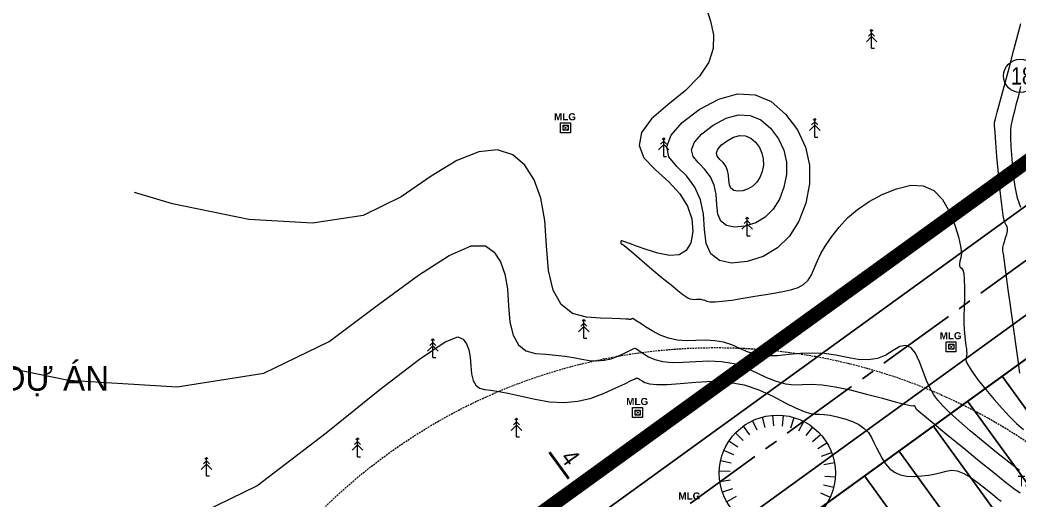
# Model space of a CAD drawing. Extents: x 22709 to 568895, y -41029 to 1932533.
# Drawn here: x 560573.4 to 560714.5, y 1931036 to 1931103.8 of the extents above; entities that cross this region are included whole.
import ezdxf
from ezdxf.enums import TextEntityAlignment as Align

# ---------------------------------------------------------------- set-up
doc = ezdxf.new("R2010")
doc.units = ezdxf.units.MI
doc.header["$MEASUREMENT"] = 0
for name, pattern in [('BORDER2', [0.875, 0.25, -0.125, 0.25, -0.125, 0, -0.125]), ('CENTER2', [1.125, 0.75, -0.125, 0.125, -0.125]), ('DASHED2', [0.375, 0.25, -0.125])]:
    doc.linetypes.add(name, pattern=pattern)
doc.layers.get('0').update_dxf_attribs({"color": 8, "linetype": 'CONTINUOUS'})
for name, color, linetype in [('1-RANH GIOI QH DX', 8, 'BORDER2'), ('1-toado', 8, 'CONTINUOUS'), ('DIA VAT.MOI', 8, 'CONTINUOUS'), ('DM CON', 8, 'CONTINUOUS'), ('ho', 8, 'CONTINUOUS'), ('ho bom', 8, 'CONTINUOUS'), ('MATCAT', 8, 'CONTINUOUS'), ('moc lg .th', 8, 'CONTINUOUS'), ('PHI LAO', 8, 'CONTINUOUS')]:
    doc.layers.add(name, color=color, linetype=linetype)
for name, color, linetype, lineweight in [('10-TIM', 8, 'CENTER2', 35), ('13-PLO', 8, 'CONTINUOUS', 35), ('4-LE TRONG', 8, 'CONTINUOUS', 40), ('7-LE NGOAI', 8, 'CONTINUOUS', 35), ('7-TEXT', 8, 'CONTINUOUS', 0), ('D-S-DÂY ĐIỆN 1.5', 200, 'DASHED2', 40)]:
    doc.layers.add(name, color=color, linetype=linetype, lineweight=lineweight)
doc.styles.add('K1', font='VHARIALN.TTF', dxfattribs={"height": 250})
doc.styles.add('nha', font='VHARIALB.TTF', dxfattribs={"height": 1})
doc.styles.add('STYLE1', font='VHBLACK.TTF')
doc.styles.add('VNARIAL', font='VHARIALN.TTF')

# ---------------------------------------------------------------- blocks, each defined once
blk = doc.blocks.new('t')
at = {"layer": 'ho bom', "color": 250}
blk.add_line((0, 1.51), (0, 0), dxfattribs=at)
blk = doc.blocks.new('PL')
at = {"layer": 'PHI LAO', "color": 250, "linetype": 'Continuous'}
blk.add_line((569625.73, 1929989.67), (569626.15, 1929989.67), dxfattribs=at)
for points in [[(569625.51, 1929992.08), (569625.73, 1929992.3)], [(569625.95, 1929992.08), (569625.73, 1929992.3)], [(569625.73, 1929989.67), (569625.73, 1929992.3)], [(569624.98, 1929990.58), (569625.73, 1929991.33)], [(569625.3, 1929991.39), (569625.73, 1929991.81)], [(569626.15, 1929991.39), (569625.73, 1929991.81)], [(569626.48, 1929990.58), (569625.73, 1929991.33)]]:
    blk.add_lwpolyline(points, dxfattribs=at)
blk = doc.blocks.new('tmb')
at = {"layer": '1-RANH GIOI QH DX', "linetype": 'DASHED2', "ltscale": 30, "const_width": 2}
blk.add_lwpolyline([(568411.678, 1930949.543), (568385.601, 1930982.494), (568352.821, 1931025.773), (568320.86, 1931069.918), (568234.454, 1931189.276), (567924.026, 1930964.64), (568247.697, 1930518.199), (568559.192, 1930762.669), (568544.947, 1930780.727), (568483.932, 1930858.072), (568469.374, 1930876.529)], close=True, dxfattribs=at)
at = {"layer": '1-toado'}
blk.add_circle((568070.406, 1931083.359), 2.357, dxfattribs=at)
at = {"layer": '10-TIM', "ltscale": 15, "extrusion": (-0.041472, 0.057309, 0.997495)}
blk.add_line((568265.331, 1931197.787), (567900.788, 1930933.94), dxfattribs=at)
at = {"layer": '13-PLO', "flags": 128}
for points in [[(568067.845, 1931040.965), (568079.572, 1931024.764)], [(568062.985, 1931037.447), (568074.712, 1931021.246)], [(568058.124, 1931033.929), (568069.851, 1931017.728)], [(568053.264, 1931030.411), (568064.991, 1931014.21)], [(568048.403, 1931026.893), (568060.13, 1931010.692)]]:
    blk.add_lwpolyline(points, dxfattribs=at)
at = {"layer": '4-LE TRONG', "extrusion": (-0.041472, 0.057309, 0.997495)}
for p, q in [((568230.379, 1931186.378), (567894.192, 1930943.054)), ((568084.28, 1931052.86), (567954.241, 1930958.741))]:
    blk.add_line(p, q, dxfattribs=at)
at = {"layer": '7-LE NGOAI', "ltscale": 0.5, "extrusion": (-0.041472, 0.057309, 0.997495)}
for p, q in [((568235.741, 1931184.086), (567897.123, 1930939.003)), ((568081.375, 1931056.93), (567949.692, 1930961.621))]:
    blk.add_line(p, q, dxfattribs=at)
at = {"layer": 'DIA VAT.MOI', "linetype": 'Continuous'}
for p, q in [((568005.494, 1931076.731), (568006.894, 1931076.731)), ((568005.494, 1931075.331), (568005.494, 1931076.731)), ((568006.894, 1931076.731), (568006.894, 1931075.331)), ((568006.894, 1931075.331), (568005.494, 1931075.331)), ((568005.868, 1931075.68), (568005.868, 1931076.38)), ((568005.868, 1931076.38), (568006.568, 1931076.38)), ((568006.568, 1931075.68), (568005.868, 1931075.68)), ((568006.568, 1931076.38), (568006.568, 1931075.68)), ((568059.94, 1931045.811), (568061.34, 1931045.811)), ((568059.94, 1931044.411), (568059.94, 1931045.811)), ((568061.34, 1931045.811), (568061.34, 1931044.411)), ((568061.34, 1931044.411), (568059.94, 1931044.411)), ((568060.314, 1931044.76), (568060.314, 1931045.46)), ((568060.314, 1931045.46), (568061.014, 1931045.46)), ((568061.014, 1931044.76), (568060.314, 1931044.76)), ((568061.014, 1931045.46), (568061.014, 1931044.76))]:
    blk.add_line(p, q, dxfattribs=at)
at = {"layer": 'DIA VAT.MOI', "linetype": 'ByBlock'}
for p, q in [((568005.868, 1931075.68), (568006.568, 1931076.38)), ((568005.868, 1931076.38), (568006.568, 1931075.68)), ((568060.314, 1931044.76), (568061.014, 1931045.46)), ((568060.314, 1931045.46), (568061.014, 1931044.76))]:
    blk.add_line(p, q, dxfattribs=at)
at = {"layer": 'DM CON'}
for points, elevation in [([(568026.079, 1931093.013), (568026.676, 1931091.077), (568027.083, 1931089.16), (568027.077, 1931087.239), (568026.434, 1931085.293), (568025.12, 1931083.318), (568023.151, 1931081.314), (568020.649, 1931079.29), (568018.339, 1931077.293), (568016.946, 1931075.37), (568016.591, 1931073.529), (568017.275, 1931071.769), (568018.893, 1931070.082), (568020.802, 1931068.412), (568022.357, 1931066.705), (568023.45, 1931064.952), (568024.061, 1931063.159), (568024.198, 1931061.364), (568023.913, 1931059.798), (568023.259, 1931058.691), (568022.247, 1931058.082), (568020.886, 1931057.97), (568019.23, 1931058.311), (568017.577, 1931058.845), (568016.227, 1931059.312), (568015.23, 1931059.668), (568014.591, 1931059.906), (568014.287, 1931060.03), (568014.174, 1931060.078), (568014.108, 1931060.082), (568014.063, 1931060.051), (568014.036, 1931059.986), (568014.026, 1931059.891), (568014.029, 1931059.79), (568014.042, 1931059.707), (568014.066, 1931059.647), (568014.099, 1931059.61), (568014.14, 1931059.595), (568014.182, 1931059.591), (568014.215, 1931059.59), (568014.24, 1931059.588), (568014.261, 1931059.583), (568014.301, 1931059.554), (568014.503, 1931059.385), (568015.006, 1931058.96), (568015.835, 1931058.26), (568016.987, 1931057.288), (568018.417, 1931056.081), (568019.874, 1931054.857), (568021.105, 1931053.833), (568022.066, 1931053.046), (568022.755, 1931052.5), (568023.189, 1931052.182), (568023.49, 1931052.008), (568023.777, 1931051.894), (568024.071, 1931051.826), (568024.375, 1931051.8), (568024.689, 1931051.81), (568025, 1931051.823), (568025.3, 1931051.806), (568025.587, 1931051.754), (568025.864, 1931051.668), (568026.155, 1931051.555), (568026.595, 1931051.469), (568027.318, 1931051.461), (568028.348, 1931051.539), (568029.682, 1931051.705), (568031.286, 1931051.95), (568032.961, 1931052.228), (568034.509, 1931052.494), (568035.894, 1931052.74), (568037.111, 1931052.967), (568038.162, 1931053.188), (568039.061, 1931053.477), (568039.823, 1931053.909), (568040.449, 1931054.498), (568040.945, 1931055.244), (568041.332, 1931056.143), (568041.731, 1931057.159), (568042.266, 1931058.258), (568042.958, 1931059.435), (568043.811, 1931060.686), (568044.829, 1931061.998), (568046.037, 1931063.295), (568047.455, 1931064.5), (568049.089, 1931065.599), (568050.931, 1931066.584), (568052.949, 1931067.42), (568054.941, 1931067.902), (568056.705, 1931067.829), (568058.209, 1931067.167), (568059.445, 1931065.921), (568060.419, 1931064.156), (568061.155, 1931062.261), (568061.677, 1931060.622), (568061.992, 1931059.304), (568062.103, 1931058.317), (568062.032, 1931057.644), (568061.901, 1931057.181), (568061.831, 1931056.825), (568061.843, 1931056.555), (568061.939, 1931056.365), (568062.109, 1931056.226), (568062.294, 1931055.974), (568062.433, 1931055.447), (568062.517, 1931054.617), (568062.545, 1931053.487), (568062.521, 1931052.093), (568062.481, 1931050.66), (568062.457, 1931049.412), (568062.456, 1931048.386), (568062.478, 1931047.587), (568062.522, 1931046.999), (568062.578, 1931046.532), (568062.636, 1931046.095), (568062.694, 1931045.671), (568062.751, 1931045.258), (568062.806, 1931044.859), (568062.844, 1931044.485), (568062.854, 1931044.15), (568062.834, 1931043.853), (568062.787, 1931043.593), (568062.733, 1931043.347), (568062.797, 1931042.988), (568063.101, 1931042.39), (568063.666, 1931041.53), (568064.491, 1931040.412), (568065.553, 1931039.063), (568066.715, 1931037.66), (568067.839, 1931036.378), (568068.902, 1931035.246), (568069.903, 1931034.267), (568070.857, 1931033.425)], 5.5), ([(568070.36, 1931041.38), (568070.103, 1931043.191), (568069.816, 1931045.195), (568069.532, 1931047.222), (568069.253, 1931049.243), (568068.983, 1931051.249), (568068.724, 1931053.213), (568068.489, 1931054.987), (568068.293, 1931056.424), (568068.138, 1931057.5), (568068.024, 1931058.216), (568067.953, 1931058.603), (568067.93, 1931058.85), (568067.959, 1931059.144), (568068.04, 1931059.519), (568068.173, 1931059.976), (568068.348, 1931060.504), (568068.509, 1931061.027), (568068.6, 1931061.469), (568068.612, 1931061.817), (568068.544, 1931062.077), (568068.4, 1931062.295), (568068.211, 1931062.735), (568068.006, 1931063.664), (568067.79, 1931065.125), (568067.565, 1931067.113), (568067.336, 1931069.55), (568067.127, 1931071.984), (568066.964, 1931073.962), (568066.851, 1931075.41), (568066.79, 1931076.327), (568066.79, 1931076.792), (568066.894, 1931077.273), (568067.149, 1931078.238), (568067.561, 1931079.765), (568068.127, 1931081.855), (568068.825, 1931084.429), (568069.524, 1931087.02), (568070.093, 1931089.159), (568070.508, 1931090.768)], 6), ([(568070.481, 1931064.768), (568070.025, 1931066.07), (568069.674, 1931067.727), (568069.426, 1931069.688), (568069.259, 1931071.654), (568069.15, 1931073.326), (568069.096, 1931074.653), (568069.097, 1931075.634), (568069.152, 1931076.304), (568069.26, 1931076.878), (568069.421, 1931077.574), (568069.634, 1931078.428), (568069.898, 1931079.443), (568070.207, 1931080.609), (568070.516, 1931081.847)], 6.5), ([(568070.29, 1931027.649), (568068.778, 1931028.812), (568067.06, 1931030.178), (568065.172, 1931031.717), (568063.331, 1931033.257), (568061.749, 1931034.626), (568060.464, 1931035.795), (568059.478, 1931036.762), (568058.771, 1931037.555), (568058.22, 1931038.332), (568057.701, 1931039.251), (568057.193, 1931040.338), (568056.691, 1931041.59), (568056.186, 1931042.961), (568055.636, 1931044.179), (568054.997, 1931044.972), (568054.26, 1931045.297), (568053.425, 1931045.153), (568052.489, 1931044.592), (568051.44, 1931043.925), (568050.265, 1931043.459), (568048.962, 1931043.247), (568047.533, 1931043.294), (568045.986, 1931043.57), (568044.368, 1931043.907), (568042.728, 1931044.133), (568041.074, 1931044.219), (568039.41, 1931044.164), (568037.745, 1931043.991), (568036.134, 1931043.835), (568034.632, 1931043.832), (568033.248, 1931044.003), (568031.981, 1931044.349), (568030.819, 1931044.847), (568029.687, 1931045.355), (568028.507, 1931045.734), (568027.269, 1931045.959), (568025.97, 1931046.032), (568024.62, 1931045.974), (568023.27, 1931045.926), (568021.971, 1931046.026), (568020.732, 1931046.297), (568019.557, 1931046.741), (568018.456, 1931047.333), (568017.495, 1931047.942), (568016.737, 1931048.436), (568016.192, 1931048.79), (568015.86, 1931049.004), (568015.725, 1931049.086), (568015.691, 1931049.094), (568015.664, 1931049.083), (568015.626, 1931049.065), (568015.576, 1931049.041), (568015.513, 1931049.012), (568015.443, 1931048.985), (568015.369, 1931048.968), (568015.292, 1931048.961), (568015.206, 1931048.966), (568015.081, 1931048.98), (568014.732, 1931049.005), (568013.976, 1931049.038), (568012.784, 1931049.083), (568011.162, 1931049.147), (568009.173, 1931049.287), (568007.197, 1931049.823), (568005.612, 1931051.078), (568004.48, 1931053.105), (568003.804, 1931055.895), (568003.522, 1931059.356), (568003.282, 1931062.933), (568002.727, 1931066.074), (568001.795, 1931068.682), (568000.477, 1931070.736), (567998.762, 1931072.2), (567996.61, 1931072.894), (567993.981, 1931072.634), (567990.865, 1931071.396), (567987.244, 1931069.206), (567983.02, 1931066.257), (567977.623, 1931063.664), (567970.486, 1931062.544), (567961.514, 1931063.085), (567950.715, 1931065.288), (567945.342, 1931066.877)], 4.5), ([(567917.557, 1931044.168), (567936.019, 1931040.395), (567951.39, 1931039.47), (567963.617, 1931041.393), (567972.827, 1931045.865), (567979.828, 1931051.078), (567985.432, 1931055.224), (567989.78, 1931057.995), (567992.909, 1931059.351), (567994.89, 1931059.36), (567996.127, 1931058.464), (567997.022, 1931057.109), (567997.646, 1931055.373), (567998.017, 1931053.28), (567998.177, 1931050.894), (567998.365, 1931048.587), (567998.816, 1931046.727), (567999.571, 1931045.376), (568000.631, 1931044.538), (568001.97, 1931044.175), (568003.421, 1931044.051), (568004.817, 1931043.929), (568006.13, 1931043.769), (568007.356, 1931043.567), (568008.498, 1931043.336), (568009.582, 1931043.154), (568010.632, 1931043.101), (568011.654, 1931043.191), (568012.646, 1931043.422), (568013.597, 1931043.779), (568014.438, 1931044.164), (568015.104, 1931044.479), (568015.582, 1931044.707), (568015.876, 1931044.845), (568016.008, 1931044.892), (568016.12, 1931044.844), (568016.352, 1931044.698), (568016.729, 1931044.454), (568017.255, 1931044.114), (568017.938, 1931043.697), (568018.814, 1931043.302), (568019.918, 1931043.033), (568021.257, 1931042.905), (568022.827, 1931042.918), (568024.605, 1931043.044), (568026.458, 1931043.134), (568028.253, 1931043.036), (568029.967, 1931042.723), (568031.595, 1931042.198), (568033.138, 1931041.49), (568034.596, 1931040.776), (568035.969, 1931040.234), (568037.259, 1931039.892), (568038.471, 1931039.752), (568039.632, 1931039.787), (568040.9, 1931039.837), (568042.436, 1931039.74), (568044.263, 1931039.47), (568046.378, 1931039.026), (568048.723, 1931038.432), (568050.967, 1931037.824), (568052.775, 1931037.342), (568054.091, 1931037.008), (568054.912, 1931036.824), (568055.271, 1931036.778), (568055.376, 1931036.796), (568055.432, 1931036.801), (568055.475, 1931036.782), (568055.512, 1931036.737), (568055.543, 1931036.669), (568055.572, 1931036.591), (568055.6, 1931036.52), (568055.63, 1931036.457), (568055.669, 1931036.398), (568055.752, 1931036.311), (568056.094, 1931036.017), (568056.911, 1931035.335), (568058.236, 1931034.237), (568060.065, 1931032.727), (568062.333, 1931030.859), (568064.661, 1931028.953), (568066.668, 1931027.332), (568068.289, 1931026.05), (568069.518, 1931025.11), (568070.385, 1931024.482)], 4), ([(567949.611, 1931019.123), (567962.633, 1931025.473), (567972.412, 1931032.949), (567979.999, 1931039.052), (567985.58, 1931043.356), (567989.207, 1931045.809), (567991.018, 1931046.52), (567991.778, 1931046.193), (567992.25, 1931045.536), (567992.565, 1931044.672), (567992.752, 1931043.626), (567992.832, 1931042.433), (567992.926, 1931041.28), (567993.151, 1931040.349), (567993.53, 1931039.674), (567994.066, 1931039.254), (567994.767, 1931039.064), (567995.681, 1931038.954), (567996.851, 1931038.775), (567998.285, 1931038.499), (567999.981, 1931038.129), (568001.915, 1931037.691), (568003.957, 1931037.342), (568005.973, 1931037.24), (568007.94, 1931037.413), (568009.85, 1931037.859), (568011.68, 1931038.547), (568013.301, 1931039.288), (568014.582, 1931039.893), (568015.501, 1931040.33), (568016.061, 1931040.596), (568016.292, 1931040.697), (568016.38, 1931040.684), (568016.513, 1931040.606), (568016.722, 1931040.472), (568017.016, 1931040.286), (568017.42, 1931040.06), (568018.071, 1931039.864), (568019.104, 1931039.769), (568020.543, 1931039.785), (568022.383, 1931039.909), (568024.59, 1931040.114), (568026.946, 1931040.237), (568029.238, 1931040.112), (568031.427, 1931039.713), (568033.504, 1931039.042), (568035.457, 1931038.134), (568037.21, 1931037.203), (568038.69, 1931036.464), (568039.885, 1931035.953), (568040.798, 1931035.672), (568041.46, 1931035.6), (568042.05, 1931035.604), (568042.747, 1931035.553), (568043.581, 1931035.425), (568044.554, 1931035.215), (568045.644, 1931034.924), (568046.718, 1931034.553), (568047.643, 1931034.105), (568048.397, 1931033.579), (568048.978, 1931032.978), (568049.4, 1931032.306), (568049.75, 1931031.589), (568050.115, 1931030.854), (568050.511, 1931030.107), (568050.939, 1931029.35), (568051.409, 1931028.596), (568051.963, 1931027.92), (568052.642, 1931027.395), (568053.453, 1931027.035), (568054.394, 1931026.839), (568055.45, 1931026.799), (568056.524, 1931026.863), (568057.521, 1931026.981), (568058.425, 1931027.142), (568059.235, 1931027.341), (568059.966, 1931027.558), (568060.699, 1931027.673), (568061.516, 1931027.566), (568062.432, 1931027.218), (568063.445, 1931026.631), (568064.535, 1931025.831), (568065.586, 1931024.988), (568066.48, 1931024.268), (568067.198, 1931023.699), (568067.74, 1931023.283)], 3.5)]:
    blk.add_lwpolyline(points, dxfattribs=dict(at, elevation=elevation))
for points, elevation in [([(568027.847, 1931080.082), (568030.506, 1931080.801), (568032.98, 1931080.681), (568035.25, 1931079.719), (568037.289, 1931077.964), (568038.947, 1931075.724), (568040.075, 1931073.306), (568040.648, 1931070.763), (568040.664, 1931068.113), (568040.139, 1931065.398), (568039.161, 1931062.858), (568037.822, 1931060.733), (568036.138, 1931059.067), (568034.122, 1931057.866), (568031.839, 1931057.139), (568029.653, 1931056.932), (568027.931, 1931057.286), (568026.732, 1931058.209), (568026.057, 1931059.691), (568025.843, 1931061.677), (568025.71, 1931063.835), (568025.28, 1931065.836), (568024.49, 1931067.622), (568023.346, 1931069.19), (568021.939, 1931070.565), (568020.815, 1931071.906), (568020.52, 1931073.374), (568021.146, 1931074.994), (568022.693, 1931076.757), (568025.085, 1931078.593)], 6), ([(568028.888, 1931077.387), (568030.655, 1931077.865), (568032.299, 1931077.785), (568033.807, 1931077.145), (568035.162, 1931075.979), (568036.263, 1931074.491), (568037.013, 1931072.884), (568037.393, 1931071.195), (568037.404, 1931069.434), (568037.055, 1931067.63), (568036.406, 1931065.942), (568035.516, 1931064.531), (568034.397, 1931063.424), (568033.058, 1931062.626), (568031.54, 1931062.143), (568030.088, 1931062.005), (568028.944, 1931062.241), (568028.147, 1931062.854), (568027.699, 1931063.839), (568027.557, 1931065.158), (568027.468, 1931066.592), (568027.182, 1931067.921), (568026.658, 1931069.108), (568025.897, 1931070.15), (568024.963, 1931071.063), (568024.216, 1931071.955), (568024.02, 1931072.93), (568024.436, 1931074.006), (568025.464, 1931075.178), (568027.053, 1931076.398)], 6.5), ([(568033.65, 1931069.027), (568033.209, 1931068.329), (568032.656, 1931067.78), (568031.993, 1931067.386), (568031.242, 1931067.147), (568030.523, 1931067.078), (568029.957, 1931067.195), (568029.563, 1931067.498), (568029.341, 1931067.986), (568029.27, 1931068.639), (568029.226, 1931069.349), (568029.085, 1931070.007), (568028.825, 1931070.594), (568028.449, 1931071.11), (568027.986, 1931071.562), (568027.617, 1931072.003), (568027.52, 1931072.486), (568027.725, 1931073.018), (568028.234, 1931073.598), (568029.021, 1931074.202), (568029.929, 1931074.691), (568030.804, 1931074.928), (568031.617, 1931074.889), (568032.364, 1931074.572), (568033.034, 1931073.995), (568033.579, 1931073.258), (568033.95, 1931072.463), (568034.139, 1931071.627), (568034.144, 1931070.755), (568033.972, 1931069.862)], 7)]:
    blk.add_lwpolyline(points, close=True, dxfattribs=dict(at, elevation=elevation))
at = {"layer": 'ho bom'}
blk.add_circle((568036.123, 1931027.26), 8.199, dxfattribs=at)
at = {"layer": 'MATCAT', "const_width": 0.38}
blk.add_lwpolyline([(568003.933, 1931030.22), (568006.678, 1931026.469)], dxfattribs=at)
at = {"layer": 'moc lg .th', "linetype": 'Continuous'}
for p, q in [((568015.689, 1931036.518), (568017.089, 1931036.518)), ((568015.689, 1931035.118), (568015.689, 1931036.518)), ((568016.063, 1931035.467), (568016.063, 1931036.167)), ((568016.063, 1931036.167), (568016.763, 1931036.167)), ((568016.763, 1931036.167), (568016.763, 1931035.467)), ((568017.089, 1931036.518), (568017.089, 1931035.118)), ((568017.089, 1931035.118), (568015.689, 1931035.118)), ((568016.763, 1931035.467), (568016.063, 1931035.467))]:
    blk.add_line(p, q, dxfattribs=at)
at = {"layer": 'moc lg .th', "linetype": 'ByBlock'}
for p, q in [((568016.063, 1931035.467), (568016.763, 1931036.167)), ((568016.063, 1931036.167), (568016.763, 1931035.467))]:
    blk.add_line(p, q, dxfattribs=at)
for p in [(-1576.297, 1097.584, 6), (-1584.339, 1085.045, 7), (-1605.66, 1082.317, 7), (-1593.868, 1071.111, 7), (-1616.92, 1056.643), (-1638.241, 1053.915), (-1626.449, 1042.71), (-1648.895, 1039.916), (-1670.216, 1037.187)]:
    blk.add_blockref('PL', p)
at = {"layer": 'ho'}
for p, rotation in [((568032.619, 1931034.673), 205.3005847457717), ((568034.026, 1931035.187), 194.8187134052469), ((568035.503, 1931035.436), 184.3368420647222), ((568037, 1931035.413), 173.8549707241975), ((568038.469, 1931035.117), 163.3730993836728), ((568039.859, 1931034.559), 152.8912280431482), ((568031.328, 1931033.912), 215.7824560862963), ((568041.124, 1931033.757), 142.4093567026235), ((568029.266, 1931031.756), 236.7461987673457), ((568030.198, 1931032.929), 226.264327426821), ((568042.223, 1931032.739), 131.9274853620988), ((568028.562, 1931030.434), 247.2280701078704), ((568043.118, 1931031.538), 121.445614021574), ((568043.779, 1931030.194), 110.9637426810494), ((568028.111, 1931029.006), 257.7099414483951), ((568044.185, 1931028.752), 100.4818713405247), ((568027.927, 1931027.519), 268.1918127889197), ((568028.017, 1931026.024), 278.6736841294445), ((568044.306, 1931026.743), 86.38362557783958), ((568028.377, 1931024.57), 289.1555554699691), ((568044.075, 1931025.263), 75.90175423731489), ((568028.996, 1931023.206), 299.6374268104938), ((568043.579, 1931023.85), 65.4198828967902)]:
    blk.add_blockref('t', p, dxfattribs=dict(at, rotation=rotation))
at = {"layer": '1-toado', "style": 'K1'}
blk.add_text('18', height=2.4307, dxfattribs=at).set_placement((568069.099, 1931082.139, 27.677))
at = {"layer": '7-TEXT', "style": 'STYLE1'}
blk.add_text('ranh giíi lËp dù ¸n', height=3.5, dxfattribs=at).set_placement((567916.048, 1931038.896), align=Align.CENTER)
at = {"layer": 'DIA VAT.MOI', "linetype": 'Continuous', "style": 'nha'}
for p in [(568004.584, 1931077.087), (568059.03, 1931046.167)]:
    blk.add_text('mlg', height=1, dxfattribs=at).set_placement(p)
at = {"layer": 'MATCAT', "style": 'K1'}
blk.add_text('4', height=2.56, rotation=305.85053, dxfattribs=at).set_placement((568005.384, 1931029.385))
at = {"layer": 'MATCAT', "style": 'VNARIAL'}
blk.add_text('ta15', height=1.5, dxfattribs=at).set_placement((568070.06, 1931025.398, -0.396))
at = {"layer": 'moc lg .th', "linetype": 'Continuous', "style": 'nha'}
for p in [(568014.778, 1931036.874), (568022.142, 1931023.531)]:
    blk.add_text('mlg', height=1, dxfattribs=at).set_placement(p)

msp = doc.modelspace()

# ---------------------------------------------------------------- block references
at = {"layer": 'D-S-DÂY ĐIỆN 1.5', "lineweight": -3}
msp.add_blockref('tmb', (-7355.76, 12.5), dxfattribs=at)

# ---------------------------------------------------------------- next in the draw order: linework, layer by layer
msp.add_circle((560671.7, 1930978.49), 79, dxfattribs=at)

doc.saveas('drawing.dxf')
